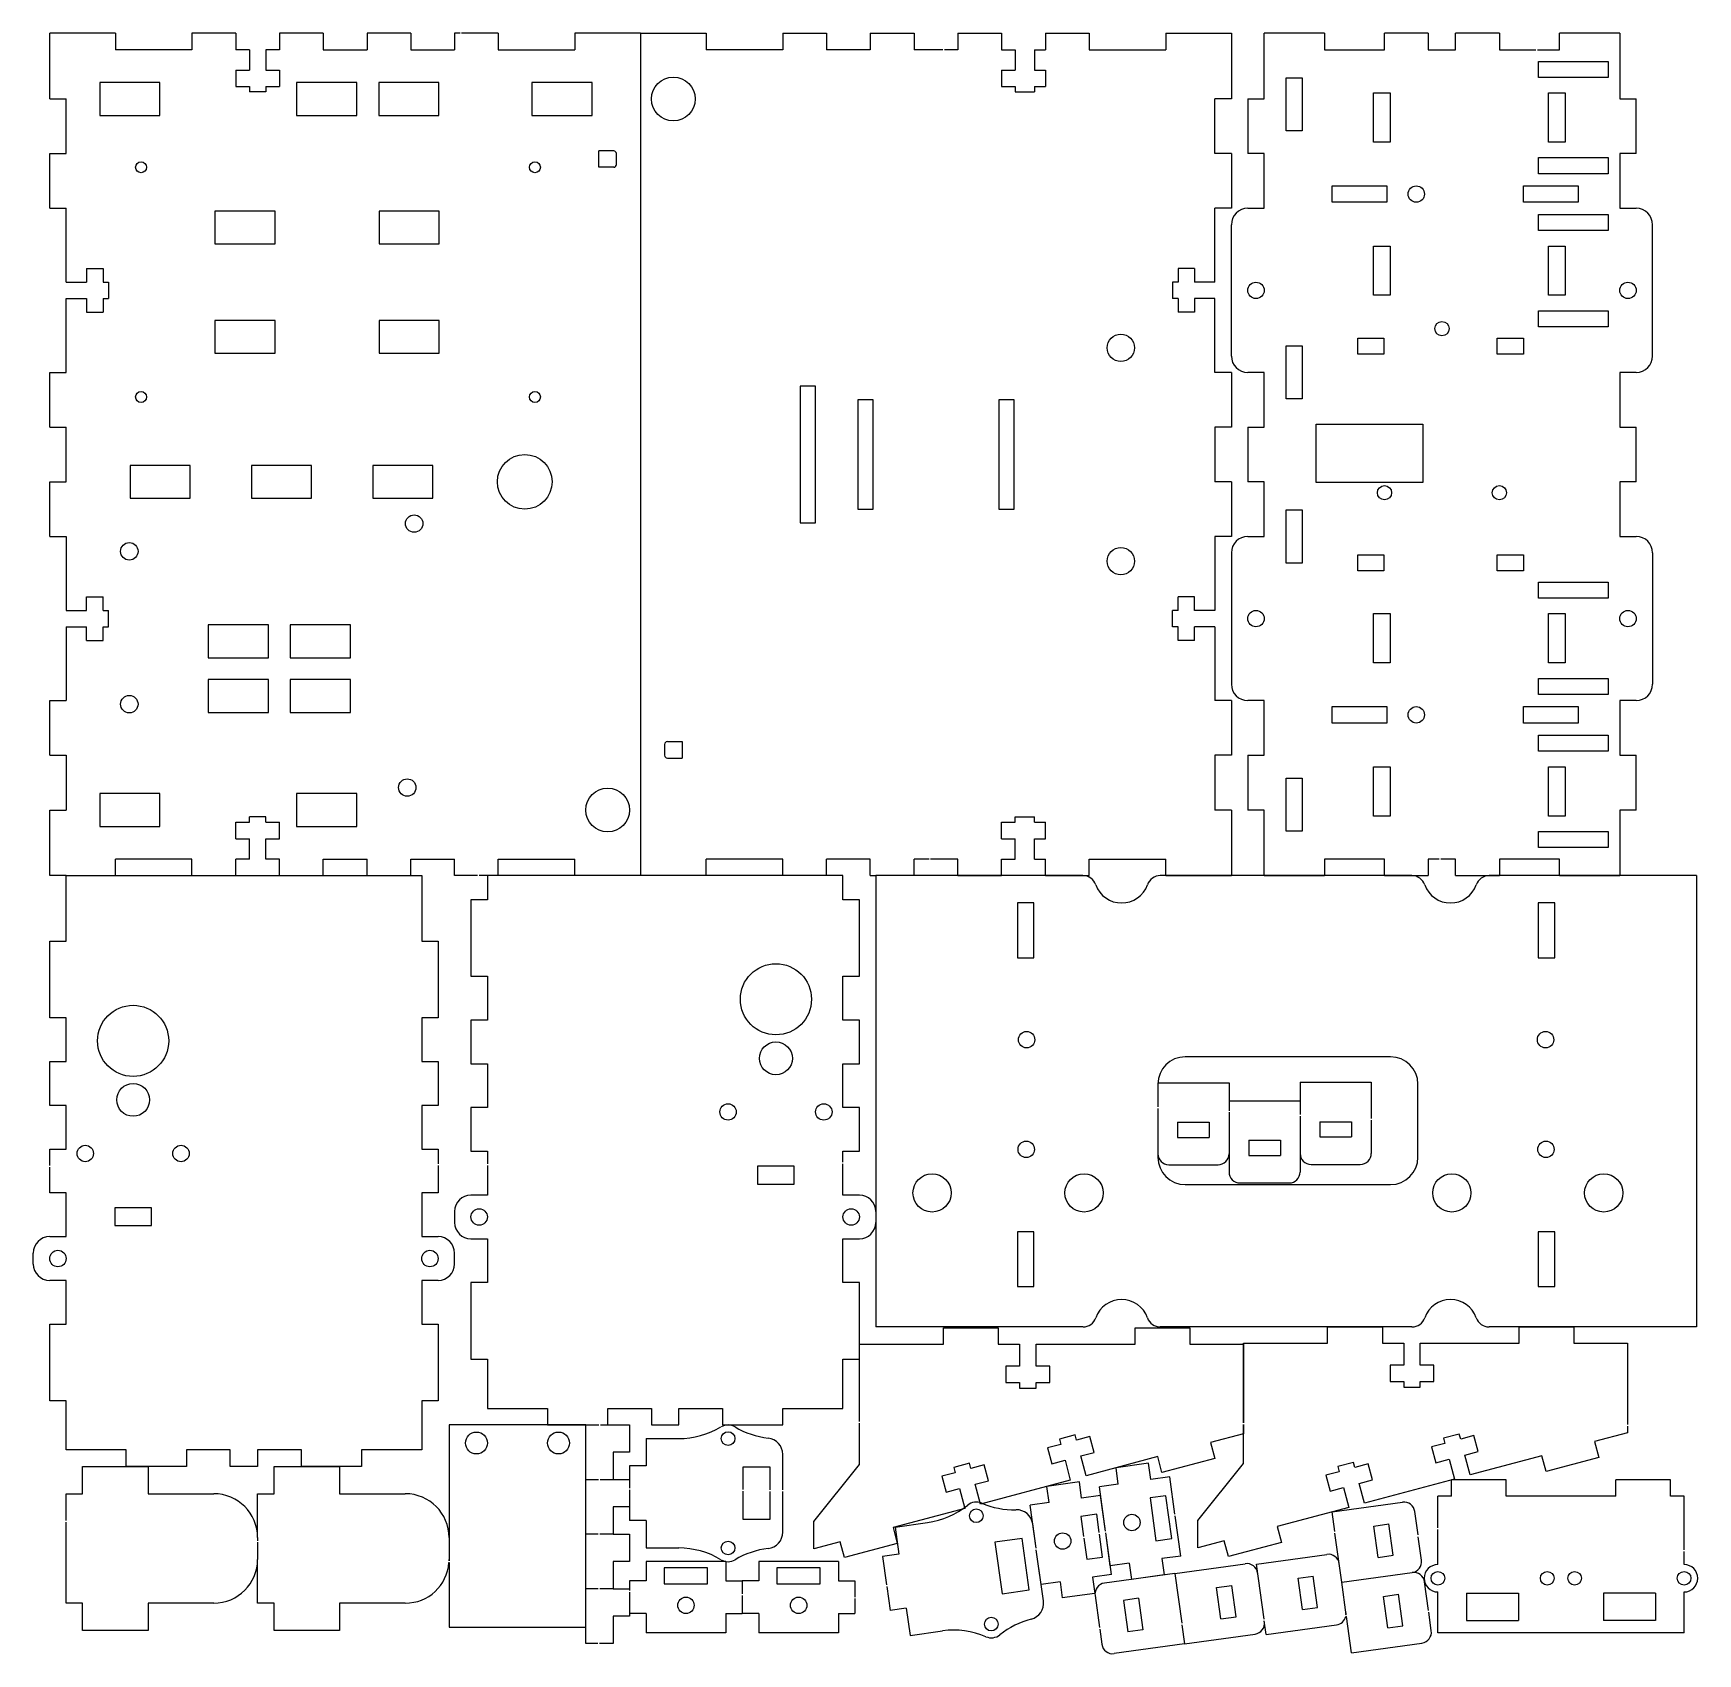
# Model space of a CAD drawing. Header units: millimetres. Extents: x 3.7 to 34.1, y 0.5 to 30.2.
import ezdxf

# ---------------------------------------------------------------- set-up
doc = ezdxf.new("R2010")
doc.units = ezdxf.units.MM
doc.linetypes.add('SLD-Continua', pattern=[0])

msp = doc.modelspace()

# ---------------------------------------------------------------- linework, layer by layer
at = {"color": 7, "linetype": 'SLD-Continua', "lineweight": 25}
for p, q in [((4.006, 28.963), (4.006, 30.163)), ((5.206, 30.163), (4.006, 30.163)), ((5.206, 30.163), (5.206, 29.863)), ((6.606, 30.163), (6.606, 29.863)), ((7.406, 30.163), (6.606, 30.163)), ((7.406, 30.163), (7.406, 29.863)), ((8.206, 30.163), (8.206, 29.863)), ((9.006, 30.163), (8.206, 30.163)), ((9.006, 30.163), (9.006, 29.863)), ((9.806, 30.163), (9.806, 29.863)), ((10.606, 30.163), (9.806, 30.163)), ((10.606, 30.163), (10.606, 29.863)), ((11.406, 30.163), (11.406, 29.863)), ((11.506, 30.163), (11.406, 30.163)), ((12.206, 30.163), (11.536, 30.163)), ((12.206, 30.163), (12.206, 29.863)), ((13.606, 30.163), (13.606, 29.863)), ((14.806, 30.163), (13.606, 30.163)), ((14.806, 30.163), (14.806, 14.763)), ((14.806, 30.163), (16.006, 30.163)), ((16.006, 30.163), (16.006, 29.863)), ((17.406, 30.163), (17.406, 29.863)), ((17.406, 30.163), (18.206, 30.163)), ((18.206, 30.163), (18.206, 29.863)), ((19.006, 30.163), (19.006, 29.863)), ((19.006, 30.163), (19.806, 30.163)), ((19.806, 30.163), (19.806, 29.863)), ((20.606, 30.163), (21.406, 30.163)), ((20.606, 30.163), (20.606, 29.863)), ((21.406, 30.163), (21.406, 29.863)), ((22.206, 30.163), (22.206, 29.863)), ((22.206, 30.163), (23.006, 30.163)), ((23.006, 30.163), (23.006, 29.863)), ((24.406, 30.163), (25.606, 30.163)), ((24.406, 30.163), (24.406, 29.863)), ((25.606, 30.163), (25.606, 28.963)), ((26.206, 28.963), (26.206, 30.163)), ((27.306, 30.163), (26.206, 30.163)), ((27.306, 30.163), (27.306, 29.863)), ((28.406, 29.863), (28.406, 30.163)), ((29.206, 30.163), (28.406, 30.163)), ((29.206, 30.163), (29.206, 29.863)), ((29.706, 29.863), (29.706, 30.163)), ((30.506, 30.163), (29.706, 30.163)), ((30.506, 30.163), (30.506, 29.863)), ((31.606, 29.863), (31.606, 30.163)), ((32.706, 30.163), (31.606, 30.163)), ((32.706, 30.163), (32.706, 28.963)), ((6.606, 29.863), (5.206, 29.863)), ((7.656, 29.863), (7.406, 29.863)), ((7.656, 29.863), (7.656, 29.488)), ((7.956, 29.863), (7.956, 29.488)), ((8.206, 29.863), (7.956, 29.863)), ((9.006, 29.863), (9.806, 29.863)), ((10.606, 29.863), (11.406, 29.863)), ((12.206, 29.863), (13.606, 29.863)), ((17.406, 29.863), (16.006, 29.863)), ((19.006, 29.863), (18.206, 29.863)), ((20.331, 29.863), (19.806, 29.863)), ((20.606, 29.863), (20.361, 29.863)), ((21.406, 29.863), (21.656, 29.863)), ((21.656, 29.863), (21.656, 29.488)), ((22.005, 29.863), (22.206, 29.863)), ((22.005, 29.863), (22.005, 29.488)), ((23.006, 29.863), (24.406, 29.863)), ((27.306, 29.863), (28.406, 29.863)), ((29.206, 29.863), (29.706, 29.863)), ((30.506, 29.863), (31.172, 29.863)), ((31.202, 29.863), (31.606, 29.863)), ((31.221, 29.65), (32.491, 29.65)), ((31.221, 29.356), (31.221, 29.65)), ((32.491, 29.65), (32.491, 29.356)), ((6.02, 29.263), (4.92, 29.263)), ((4.92, 29.263), (4.92, 28.663)), ((6.02, 28.663), (6.02, 29.263)), ((7.406, 29.488), (7.656, 29.488)), ((7.406, 29.488), (7.406, 29.188)), ((7.956, 29.488), (8.206, 29.488)), ((8.206, 29.488), (8.206, 29.188)), ((9.62, 29.263), (8.52, 29.263)), ((8.52, 29.263), (8.52, 28.663)), ((9.62, 28.663), (9.62, 29.263)), ((11.12, 29.263), (10.02, 29.263)), ((10.02, 29.263), (10.02, 28.663)), ((11.12, 28.663), (11.12, 29.263)), ((13.92, 29.263), (12.82, 29.263)), ((12.82, 29.263), (12.82, 28.663)), ((13.92, 28.663), (13.92, 29.263)), ((21.406, 29.488), (21.656, 29.488)), ((21.406, 29.488), (21.406, 29.188)), ((22.005, 29.488), (22.206, 29.488)), ((22.206, 29.488), (22.206, 29.188)), ((26.609, 29.348), (26.903, 29.348)), ((26.609, 28.378), (26.609, 29.348)), ((26.903, 29.348), (26.903, 28.378)), ((32.491, 29.356), (31.221, 29.356)), ((4.006, 28.963), (4.306, 28.963)), ((4.306, 27.963), (4.306, 28.963)), ((7.406, 29.188), (7.656, 29.188)), ((7.656, 29.188), (7.656, 29.09)), ((7.956, 29.09), (7.656, 29.09)), ((7.956, 29.188), (7.956, 29.09)), ((7.956, 29.188), (8.206, 29.188)), ((21.406, 29.188), (21.656, 29.188)), ((21.656, 29.188), (21.656, 29.09)), ((21.656, 29.09), (22.005, 29.09)), ((22.005, 29.188), (22.005, 29.09)), ((22.005, 29.188), (22.206, 29.188)), ((25.606, 28.963), (25.306, 28.963)), ((25.306, 27.963), (25.306, 28.963)), ((25.906, 28.963), (25.906, 27.963)), ((25.906, 28.963), (26.206, 28.963)), ((28.206, 29.073), (28.506, 29.073)), ((28.206, 28.173), (28.206, 29.073)), ((28.506, 29.073), (28.506, 28.173)), ((31.406, 29.073), (31.706, 29.073)), ((31.406, 28.173), (31.406, 29.073)), ((31.706, 29.073), (31.706, 28.173)), ((32.706, 28.963), (33.006, 28.963)), ((33.006, 27.963), (33.006, 28.963)), ((4.92, 28.663), (6.02, 28.663)), ((8.52, 28.663), (9.62, 28.663)), ((10.02, 28.663), (11.12, 28.663)), ((12.82, 28.663), (13.92, 28.663)), ((26.903, 28.378), (26.609, 28.378)), ((14.316, 28.013), (14.046, 28.013)), ((14.046, 27.713), (14.046, 28.013)), ((28.506, 28.173), (28.206, 28.173)), ((31.706, 28.173), (31.406, 28.173)), ((4.006, 26.963), (4.006, 27.963)), ((4.006, 27.963), (4.306, 27.963)), ((14.316, 27.713), (14.046, 27.713)), ((14.366, 27.763), (14.366, 27.963)), ((25.606, 27.963), (25.306, 27.963)), ((25.606, 27.963), (25.606, 26.963)), ((26.206, 27.963), (25.906, 27.963)), ((26.206, 26.963), (26.206, 27.963)), ((31.221, 27.89), (32.491, 27.89)), ((31.221, 27.596), (31.221, 27.89)), ((32.491, 27.89), (32.491, 27.596)), ((33.006, 27.963), (32.706, 27.963)), ((32.706, 27.963), (32.706, 26.963)), ((32.491, 27.596), (31.221, 27.596)), ((27.446, 27.373), (28.446, 27.373)), ((27.446, 27.073), (27.446, 27.373)), ((28.446, 27.373), (28.446, 27.073)), ((30.946, 27.373), (31.946, 27.373)), ((30.946, 27.073), (30.946, 27.373)), ((31.946, 27.373), (31.946, 27.073)), ((4.006, 26.963), (4.306, 26.963)), ((4.306, 25.613), (4.306, 26.963)), ((8.126, 26.914), (7.026, 26.914)), ((7.026, 26.914), (7.026, 26.314)), ((8.126, 26.314), (8.126, 26.914)), ((11.126, 26.914), (10.026, 26.914)), ((10.026, 26.914), (10.026, 26.314)), ((11.126, 26.314), (11.126, 26.914)), ((25.306, 25.613), (25.306, 26.963)), ((25.606, 26.963), (25.306, 26.963)), ((25.906, 26.963), (26.206, 26.963)), ((28.446, 27.073), (27.446, 27.073)), ((31.946, 27.073), (30.946, 27.073)), ((31.221, 26.85), (32.491, 26.85)), ((31.221, 26.556), (31.221, 26.85)), ((32.491, 26.85), (32.491, 26.556)), ((32.706, 26.963), (33.006, 26.963)), ((25.606, 24.263), (25.606, 26.663)), ((32.491, 26.556), (31.221, 26.556)), ((33.306, 24.263), (33.306, 26.663)), ((7.026, 26.314), (8.126, 26.314)), ((10.026, 26.314), (11.126, 26.314)), ((28.206, 25.373), (28.206, 26.273)), ((28.206, 26.273), (28.506, 26.273)), ((28.506, 26.273), (28.506, 25.373)), ((31.406, 26.273), (31.706, 26.273)), ((31.406, 25.373), (31.406, 26.273)), ((31.706, 26.273), (31.706, 25.373)), ((4.681, 25.863), (4.981, 25.863)), ((4.681, 25.863), (4.681, 25.613)), ((4.981, 25.863), (4.981, 25.613)), ((24.931, 25.863), (24.631, 25.863)), ((24.631, 25.863), (24.631, 25.613)), ((24.931, 25.863), (24.931, 25.613)), ((4.306, 25.613), (4.681, 25.613)), ((4.981, 25.613), (5.079, 25.613)), ((5.079, 25.613), (5.079, 25.313)), ((24.631, 25.613), (24.533, 25.613)), ((24.533, 25.613), (24.533, 25.313)), ((25.306, 25.613), (24.931, 25.613)), ((4.306, 25.313), (4.681, 25.313)), ((4.306, 23.963), (4.306, 25.313)), ((4.681, 25.313), (4.681, 25.063)), ((4.981, 25.313), (4.981, 25.063)), ((4.981, 25.313), (5.079, 25.313)), ((24.631, 25.313), (24.533, 25.313)), ((24.631, 25.313), (24.631, 25.063)), ((25.306, 25.313), (24.931, 25.313)), ((24.931, 25.313), (24.931, 25.063)), ((25.306, 23.963), (25.306, 25.313)), ((28.506, 25.373), (28.206, 25.373)), ((31.706, 25.373), (31.406, 25.373)), ((4.681, 25.063), (4.981, 25.063)), ((24.931, 25.063), (24.631, 25.063)), ((31.221, 25.09), (32.491, 25.09)), ((31.221, 24.796), (31.221, 25.09)), ((32.491, 25.09), (32.491, 24.796)), ((8.126, 24.914), (7.026, 24.914)), ((7.026, 24.914), (7.026, 24.314)), ((8.126, 24.314), (8.126, 24.914)), ((11.126, 24.914), (10.026, 24.914)), ((10.026, 24.914), (10.026, 24.314)), ((11.126, 24.314), (11.126, 24.914)), ((32.491, 24.796), (31.221, 24.796)), ((26.609, 24.448), (26.903, 24.448)), ((26.609, 23.478), (26.609, 24.448)), ((26.903, 24.448), (26.903, 23.478)), ((27.916, 24.59), (28.396, 24.59)), ((27.916, 24.296), (27.916, 24.59)), ((28.396, 24.59), (28.396, 24.296)), ((30.466, 24.59), (30.946, 24.59)), ((30.466, 24.296), (30.466, 24.59)), ((30.946, 24.59), (30.946, 24.296)), ((7.026, 24.314), (8.126, 24.314)), ((10.026, 24.314), (11.126, 24.314)), ((28.396, 24.296), (27.916, 24.296)), ((30.946, 24.296), (30.466, 24.296)), ((4.006, 22.963), (4.006, 23.963)), ((4.006, 23.963), (4.306, 23.963)), ((25.606, 23.963), (25.306, 23.963)), ((25.606, 23.963), (25.606, 22.963)), ((26.206, 23.963), (25.906, 23.963)), ((26.206, 22.963), (26.206, 23.963)), ((33.006, 23.963), (32.706, 23.963)), ((32.706, 23.963), (32.706, 22.963)), ((17.726, 23.713), (17.726, 21.213)), ((18.006, 23.713), (17.726, 23.713)), ((18.006, 21.213), (18.006, 23.713)), ((18.776, 23.463), (18.776, 21.463)), ((19.056, 23.463), (18.776, 23.463)), ((19.056, 21.463), (19.056, 23.463)), ((21.356, 23.463), (21.356, 21.463)), ((21.636, 23.463), (21.356, 23.463)), ((21.636, 21.463), (21.636, 23.463)), ((26.903, 23.478), (26.609, 23.478)), ((4.006, 22.963), (4.306, 22.963)), ((4.306, 21.963), (4.306, 22.963)), ((25.606, 22.963), (25.306, 22.963)), ((25.306, 22.963), (25.306, 21.963)), ((25.906, 22.963), (25.906, 21.963)), ((25.906, 22.963), (26.206, 22.963)), ((27.157, 23.016), (29.109, 23.016)), ((27.157, 21.953), (27.157, 23.016)), ((29.109, 23.016), (29.109, 21.953)), ((32.706, 22.963), (33.006, 22.963)), ((33.006, 21.963), (33.006, 22.963)), ((6.575, 22.263), (5.475, 22.263)), ((5.475, 22.263), (5.475, 21.663)), ((6.575, 21.663), (6.575, 22.263)), ((8.793, 22.263), (7.693, 22.263)), ((7.693, 22.263), (7.693, 21.663)), ((8.793, 21.663), (8.793, 22.263)), ((11.011, 22.263), (9.911, 22.263)), ((9.911, 22.263), (9.911, 21.663)), ((11.011, 21.663), (11.011, 22.263)), ((4.006, 20.963), (4.006, 21.963)), ((4.006, 21.963), (4.306, 21.963)), ((25.606, 21.963), (25.306, 21.963)), ((25.606, 21.963), (25.606, 20.963)), ((26.206, 21.963), (25.906, 21.963)), ((26.206, 20.963), (26.206, 21.963)), ((29.109, 21.953), (27.157, 21.953)), ((33.006, 21.963), (32.706, 21.963)), ((32.706, 21.963), (32.706, 20.963)), ((5.475, 21.663), (6.575, 21.663)), ((7.693, 21.663), (8.793, 21.663)), ((9.911, 21.663), (11.011, 21.663)), ((18.776, 21.463), (19.056, 21.463)), ((21.356, 21.463), (21.636, 21.463)), ((26.609, 21.448), (26.903, 21.448)), ((26.609, 20.478), (26.609, 21.448)), ((26.903, 21.448), (26.903, 20.478)), ((17.726, 21.213), (18.006, 21.213)), ((4.006, 20.963), (4.306, 20.963)), ((4.306, 20.963), (4.306, 19.613)), ((25.606, 20.963), (25.306, 20.963)), ((25.306, 20.963), (25.306, 19.613)), ((25.906, 20.963), (26.206, 20.963)), ((32.706, 20.963), (33.006, 20.963)), ((25.606, 20.663), (25.606, 18.263)), ((26.903, 20.478), (26.609, 20.478)), ((27.916, 20.63), (28.396, 20.63)), ((27.916, 20.336), (27.916, 20.63)), ((28.396, 20.63), (28.396, 20.336)), ((30.466, 20.63), (30.946, 20.63)), ((30.466, 20.336), (30.466, 20.63)), ((30.946, 20.63), (30.946, 20.336)), ((33.306, 20.663), (33.306, 18.263)), ((28.396, 20.336), (27.916, 20.336)), ((30.946, 20.336), (30.466, 20.336)), ((31.221, 20.13), (32.491, 20.13)), ((31.221, 19.836), (31.221, 20.13)), ((32.491, 20.13), (32.491, 19.836)), ((4.681, 19.863), (4.981, 19.863)), ((4.681, 19.613), (4.681, 19.863)), ((4.981, 19.613), (4.981, 19.863)), ((24.931, 19.863), (24.631, 19.863)), ((24.631, 19.613), (24.631, 19.863)), ((24.931, 19.613), (24.931, 19.863)), ((32.491, 19.836), (31.221, 19.836)), ((4.306, 19.613), (4.681, 19.613)), ((4.981, 19.613), (5.079, 19.613)), ((5.079, 19.313), (5.079, 19.613)), ((24.631, 19.613), (24.533, 19.613)), ((24.533, 19.313), (24.533, 19.613)), ((25.306, 19.613), (24.931, 19.613)), ((28.206, 19.553), (28.506, 19.553)), ((28.206, 18.653), (28.206, 19.553)), ((28.506, 19.553), (28.506, 18.653)), ((31.406, 19.553), (31.706, 19.553)), ((31.406, 18.653), (31.406, 19.553)), ((31.706, 19.553), (31.706, 18.653)), ((4.306, 19.313), (4.681, 19.313)), ((4.306, 19.313), (4.306, 17.963)), ((4.681, 19.063), (4.681, 19.313)), ((4.981, 19.063), (4.981, 19.313)), ((4.981, 19.313), (5.079, 19.313)), ((8.004, 19.347), (6.904, 19.347)), ((6.904, 19.347), (6.904, 18.747)), ((8.004, 18.747), (8.004, 19.347)), ((9.504, 19.347), (8.404, 19.347)), ((8.404, 19.347), (8.404, 18.747)), ((9.504, 18.747), (9.504, 19.347)), ((24.631, 19.313), (24.533, 19.313)), ((24.631, 19.063), (24.631, 19.313)), ((24.931, 19.063), (24.931, 19.313)), ((25.306, 19.313), (24.931, 19.313)), ((25.306, 19.313), (25.306, 17.963)), ((4.681, 19.063), (4.981, 19.063)), ((24.931, 19.063), (24.631, 19.063)), ((6.904, 18.747), (8.004, 18.747)), ((8.404, 18.747), (9.504, 18.747)), ((28.506, 18.653), (28.206, 18.653)), ((31.706, 18.653), (31.406, 18.653)), ((8.004, 18.347), (6.904, 18.347)), ((6.904, 18.347), (6.904, 17.747)), ((8.004, 17.747), (8.004, 18.347)), ((9.504, 18.347), (8.404, 18.347)), ((8.404, 18.347), (8.404, 17.747)), ((9.504, 17.747), (9.504, 18.347)), ((31.221, 18.37), (32.491, 18.37)), ((31.221, 18.076), (31.221, 18.37)), ((32.491, 18.37), (32.491, 18.076)), ((4.006, 16.963), (4.006, 17.963)), ((4.006, 17.963), (4.306, 17.963)), ((25.606, 17.963), (25.306, 17.963)), ((25.606, 17.963), (25.606, 16.963)), ((26.206, 17.963), (25.906, 17.963)), ((26.206, 16.963), (26.206, 17.963)), ((32.491, 18.076), (31.221, 18.076)), ((33.006, 17.963), (32.706, 17.963)), ((32.706, 17.963), (32.706, 16.963)), ((6.904, 17.747), (8.004, 17.747)), ((8.404, 17.747), (9.504, 17.747)), ((27.446, 17.853), (28.446, 17.853)), ((27.446, 17.553), (27.446, 17.853)), ((28.446, 17.853), (28.446, 17.553)), ((30.946, 17.853), (31.946, 17.853)), ((30.946, 17.553), (30.946, 17.853)), ((31.946, 17.853), (31.946, 17.553)), ((28.446, 17.553), (27.446, 17.553)), ((31.946, 17.553), (30.946, 17.553)), ((15.246, 17.163), (15.246, 16.963)), ((15.296, 17.213), (15.566, 17.213)), ((15.566, 17.213), (15.566, 16.913)), ((31.221, 17.33), (32.491, 17.33)), ((31.221, 17.036), (31.221, 17.33)), ((32.491, 17.33), (32.491, 17.036)), ((4.006, 16.963), (4.306, 16.963)), ((4.306, 16.963), (4.306, 15.963)), ((15.296, 16.913), (15.566, 16.913)), ((25.606, 16.963), (25.306, 16.963)), ((25.306, 16.963), (25.306, 15.963)), ((25.906, 16.963), (25.906, 15.963)), ((25.906, 16.963), (26.206, 16.963)), ((28.206, 15.853), (28.206, 16.753)), ((28.206, 16.753), (28.506, 16.753)), ((28.506, 16.753), (28.506, 15.853)), ((32.491, 17.036), (31.221, 17.036)), ((31.406, 16.753), (31.706, 16.753)), ((31.406, 15.853), (31.406, 16.753)), ((31.706, 16.753), (31.706, 15.853)), ((32.706, 16.963), (33.006, 16.963)), ((33.006, 15.963), (33.006, 16.963)), ((26.609, 16.548), (26.903, 16.548)), ((26.609, 15.578), (26.609, 16.548)), ((26.903, 16.548), (26.903, 15.578)), ((4.92, 16.263), (4.92, 15.663)), ((6.02, 16.263), (4.92, 16.263)), ((6.02, 15.663), (6.02, 16.263)), ((8.52, 16.263), (8.52, 15.663)), ((9.62, 16.263), (8.52, 16.263)), ((9.62, 15.663), (9.62, 16.263)), ((4.006, 15.963), (4.306, 15.963)), ((4.006, 14.763), (4.006, 15.963)), ((7.956, 15.836), (7.656, 15.836)), ((7.656, 15.738), (7.656, 15.836)), ((7.956, 15.738), (7.956, 15.836)), ((21.656, 15.836), (22.005, 15.836)), ((21.656, 15.738), (21.656, 15.836)), ((22.005, 15.738), (22.005, 15.836)), ((25.606, 15.963), (25.306, 15.963)), ((25.606, 15.963), (25.606, 14.763)), ((26.206, 15.963), (25.906, 15.963)), ((26.206, 14.763), (26.206, 15.963)), ((28.506, 15.853), (28.206, 15.853)), ((31.706, 15.853), (31.406, 15.853)), ((33.006, 15.963), (32.706, 15.963)), ((32.706, 15.963), (32.706, 14.763)), ((4.92, 15.663), (6.02, 15.663)), ((7.406, 15.738), (7.656, 15.738)), ((7.406, 15.438), (7.406, 15.738)), ((7.956, 15.738), (8.206, 15.738)), ((8.206, 15.438), (8.206, 15.738)), ((8.52, 15.663), (9.62, 15.663)), ((21.406, 15.738), (21.656, 15.738)), ((21.406, 15.438), (21.406, 15.738)), ((22.005, 15.738), (22.206, 15.738)), ((22.206, 15.438), (22.206, 15.738)), ((26.903, 15.578), (26.609, 15.578)), ((31.221, 15.57), (32.491, 15.57)), ((31.221, 15.276), (31.221, 15.57)), ((32.491, 15.57), (32.491, 15.276)), ((7.406, 15.438), (7.656, 15.438)), ((7.656, 15.063), (7.656, 15.438)), ((7.956, 15.063), (7.956, 15.438)), ((7.956, 15.438), (8.206, 15.438)), ((21.406, 15.438), (21.656, 15.438)), ((21.656, 15.063), (21.656, 15.438)), ((22.005, 15.063), (22.005, 15.438)), ((22.005, 15.438), (22.206, 15.438)), ((32.491, 15.276), (31.221, 15.276)), ((6.606, 15.063), (5.206, 15.063)), ((5.206, 14.763), (5.206, 15.063)), ((6.606, 14.763), (6.606, 15.063)), ((7.656, 15.063), (7.406, 15.063)), ((7.406, 14.763), (7.406, 15.063)), ((8.206, 15.063), (7.956, 15.063)), ((8.206, 14.763), (8.206, 15.063)), ((9.006, 15.063), (9.806, 15.063)), ((9.006, 14.763), (9.006, 15.063)), ((9.806, 14.763), (9.806, 15.063)), ((10.606, 15.063), (11.406, 15.063)), ((10.606, 14.763), (10.606, 15.063)), ((11.406, 14.763), (11.406, 15.063)), ((12.206, 15.063), (13.606, 15.063)), ((12.206, 14.763), (12.206, 15.063)), ((13.606, 14.763), (13.606, 15.063)), ((17.406, 15.063), (16.006, 15.063)), ((16.006, 14.763), (16.006, 15.063)), ((17.406, 14.763), (17.406, 15.063)), ((18.206, 14.763), (18.206, 15.063)), ((19.006, 15.063), (18.206, 15.063)), ((19.006, 14.763), (19.006, 15.063)), ((19.806, 14.763), (19.806, 15.063)), ((20.079, 15.063), (19.806, 15.063)), ((20.606, 15.063), (20.109, 15.063)), ((20.606, 14.763), (20.606, 15.063)), ((21.406, 15.063), (21.656, 15.063)), ((21.406, 14.763), (21.406, 15.063)), ((22.005, 15.063), (22.206, 15.063)), ((22.206, 14.763), (22.206, 15.063)), ((23.006, 15.063), (24.406, 15.063)), ((23.006, 14.763), (23.006, 15.063)), ((24.406, 14.763), (24.406, 15.063)), ((28.406, 15.063), (27.306, 15.063)), ((27.306, 15.063), (27.306, 14.763)), ((28.406, 14.763), (28.406, 15.063)), ((29.206, 15.063), (29.206, 14.763)), ((29.405, 15.063), (29.206, 15.063)), ((29.706, 15.063), (29.435, 15.063)), ((29.706, 14.763), (29.706, 15.063)), ((31.606, 15.063), (30.506, 15.063)), ((30.506, 15.063), (30.506, 14.763)), ((31.606, 14.763), (31.606, 15.063)), ((4.306, 14.763), (4.006, 14.763)), ((4.306, 13.563), (4.306, 14.763)), ((4.306, 14.763), (10.806, 14.763)), ((10.806, 14.763), (10.806, 13.563)), ((11.826, 14.763), (11.406, 14.763)), ((12.206, 14.763), (11.856, 14.763)), ((12.006, 14.763), (12.006, 14.323)), ((18.506, 14.763), (12.006, 14.763)), ((18.506, 14.323), (18.506, 14.763)), ((19.006, 14.763), (19.106, 14.763)), ((19.106, 14.763), (19.106, 6.513)), ((22.893, 14.763), (19.106, 14.763)), ((20.606, 14.763), (21.406, 14.763)), ((22.206, 14.763), (23.006, 14.763)), ((28.905, 14.763), (24.307, 14.763)), ((24.406, 14.763), (25.606, 14.763)), ((26.206, 14.763), (27.306, 14.763)), ((28.406, 14.763), (29.206, 14.763)), ((29.706, 14.763), (30.506, 14.763)), ((34.106, 14.763), (30.319, 14.763)), ((31.606, 14.763), (32.706, 14.763)), ((34.106, 14.763), (34.106, 6.513)), ((12.006, 14.323), (11.706, 14.323)), ((11.706, 14.323), (11.706, 12.923)), ((18.806, 14.323), (18.506, 14.323)), ((18.806, 12.923), (18.806, 14.323)), ((21.696, 14.263), (21.696, 13.263)), ((21.996, 14.263), (21.696, 14.263)), ((21.996, 13.263), (21.996, 14.263)), ((31.216, 14.263), (31.216, 13.263)), ((31.516, 14.263), (31.216, 14.263)), ((31.516, 13.263), (31.516, 14.263)), ((4.006, 12.163), (4.006, 13.563)), ((4.006, 13.563), (4.306, 13.563)), ((10.806, 13.563), (11.106, 13.563)), ((11.106, 13.563), (11.106, 12.163)), ((21.696, 13.263), (21.996, 13.263)), ((31.216, 13.263), (31.516, 13.263)), ((11.706, 12.923), (12.006, 12.923)), ((12.006, 12.923), (12.006, 12.123)), ((18.506, 12.923), (18.806, 12.923)), ((18.506, 12.123), (18.506, 12.923)), ((4.306, 12.163), (4.006, 12.163)), ((4.306, 11.363), (4.306, 12.163)), ((11.106, 12.163), (10.806, 12.163)), ((10.806, 12.163), (10.806, 11.363)), ((12.006, 12.123), (11.706, 12.123)), ((11.706, 12.123), (11.706, 11.323)), ((18.806, 12.123), (18.506, 12.123)), ((18.806, 11.323), (18.806, 12.123)), ((4.006, 10.563), (4.006, 11.363)), ((4.006, 11.363), (4.306, 11.363)), ((10.806, 11.363), (11.106, 11.363)), ((11.106, 11.363), (11.106, 10.563)), ((11.706, 11.323), (12.006, 11.323)), ((12.006, 11.323), (12.006, 10.523)), ((18.506, 10.523), (18.506, 11.323)), ((18.506, 11.323), (18.806, 11.323)), ((28.516, 11.451), (24.763, 11.451)), ((24.263, 10.977), (25.563, 10.977)), ((24.263, 10.977), (24.263, 10.536)), ((25.563, 10.977), (25.563, 10.465)), ((26.863, 10.985), (26.863, 10.395)), ((26.863, 10.985), (28.163, 10.985)), ((28.163, 10.985), (28.163, 10.324)), ((24.263, 10.951), (24.263, 10.536)), ((29.016, 9.614), (29.016, 10.951)), ((4.306, 10.563), (4.006, 10.563)), ((4.306, 9.763), (4.306, 10.563)), ((11.106, 10.563), (10.806, 10.563)), ((10.806, 10.563), (10.806, 9.763)), ((12.006, 10.523), (11.706, 10.523)), ((11.706, 10.523), (11.706, 9.723)), ((18.806, 10.523), (18.506, 10.523)), ((18.806, 9.723), (18.806, 10.523)), ((24.263, 10.506), (24.263, 9.614)), ((24.263, 10.506), (24.263, 9.677)), ((25.563, 10.645), (25.563, 10.465)), ((25.563, 10.645), (26.863, 10.645)), ((25.563, 10.436), (25.563, 9.345)), ((25.563, 10.436), (25.563, 9.677)), ((26.863, 10.645), (26.863, 10.395)), ((26.863, 10.365), (26.863, 9.685)), ((26.863, 10.365), (26.863, 9.345)), ((24.623, 10.257), (25.203, 10.257)), ((24.623, 10.257), (24.623, 9.977)), ((25.203, 10.257), (25.203, 9.977)), ((27.223, 10.265), (27.803, 10.265)), ((27.223, 10.265), (27.223, 9.985)), ((27.803, 10.265), (27.803, 9.985)), ((28.163, 10.294), (28.163, 9.685)), ((4.006, 9.763), (4.306, 9.763)), ((4.006, 9.465), (4.006, 9.763)), ((10.806, 9.763), (11.106, 9.763)), ((11.106, 9.763), (11.106, 9.493)), ((24.623, 9.977), (25.203, 9.977)), ((25.923, 9.925), (26.503, 9.925)), ((25.923, 9.925), (25.923, 9.645)), ((26.503, 9.925), (26.503, 9.645)), ((27.223, 9.985), (27.803, 9.985)), ((4.006, 8.963), (4.006, 9.435)), ((11.106, 9.463), (11.106, 8.963)), ((11.706, 9.723), (12.006, 9.723)), ((12.006, 9.723), (12.006, 9.496)), ((12.006, 9.466), (12.006, 8.923)), ((17.615, 9.45), (16.943, 9.45)), ((16.943, 9.45), (16.943, 9.124)), ((17.615, 9.124), (17.615, 9.45)), ((18.506, 9.723), (18.806, 9.723)), ((18.506, 9.522), (18.506, 9.723)), ((18.506, 8.923), (18.506, 9.492)), ((24.463, 9.477), (25.363, 9.477)), ((25.923, 9.645), (26.503, 9.645)), ((27.063, 9.485), (27.963, 9.485)), ((25.763, 9.145), (26.663, 9.145)), ((4.306, 8.963), (4.006, 8.963)), ((4.306, 8.163), (4.306, 8.963)), ((11.106, 8.963), (10.806, 8.963)), ((10.806, 8.963), (10.806, 8.163)), ((12.006, 8.923), (11.706, 8.923)), ((16.943, 9.124), (17.615, 9.124)), ((18.806, 8.923), (18.506, 8.923)), ((24.763, 9.114), (28.516, 9.114)), ((5.197, 8.69), (5.197, 8.364)), ((5.869, 8.69), (5.197, 8.69)), ((5.869, 8.364), (5.869, 8.69)), ((11.406, 8.623), (11.406, 8.423)), ((19.106, 8.623), (19.106, 8.423)), ((5.197, 8.364), (5.869, 8.364)), ((21.696, 8.254), (21.696, 7.254)), ((21.996, 8.254), (21.696, 8.254)), ((21.996, 7.254), (21.996, 8.254)), ((31.216, 8.254), (31.216, 7.254)), ((31.516, 8.254), (31.216, 8.254)), ((31.516, 7.254), (31.516, 8.254)), ((4.006, 8.163), (4.306, 8.163)), ((10.806, 8.163), (11.106, 8.163)), ((11.706, 8.123), (12.006, 8.123)), ((12.006, 8.123), (12.006, 7.323)), ((18.506, 8.123), (18.806, 8.123)), ((18.506, 7.323), (18.506, 8.123)), ((3.706, 7.663), (3.706, 7.863)), ((11.406, 7.663), (11.406, 7.863)), ((4.306, 7.363), (4.006, 7.363)), ((4.306, 6.563), (4.306, 7.363)), ((11.106, 7.363), (10.806, 7.363)), ((10.806, 7.363), (10.806, 6.563)), ((11.706, 7.323), (11.706, 5.923)), ((12.006, 7.323), (11.706, 7.323)), ((18.806, 7.323), (18.506, 7.323)), ((18.806, 5.923), (18.806, 7.323)), ((21.696, 7.254), (21.996, 7.254)), ((31.216, 7.254), (31.516, 7.254)), ((4.006, 5.163), (4.006, 6.563)), ((4.006, 6.563), (4.306, 6.563)), ((10.806, 6.563), (11.106, 6.563)), ((11.106, 6.563), (11.106, 5.163)), ((22.894, 6.513), (19.106, 6.513)), ((20.346, 6.196), (20.346, 6.496)), ((20.346, 6.496), (21.346, 6.496)), ((21.346, 6.496), (21.346, 6.196)), ((23.846, 6.196), (23.846, 6.496)), ((23.846, 6.496), (24.846, 6.496)), ((28.907, 6.513), (24.305, 6.513)), ((24.846, 6.496), (24.846, 6.196)), ((27.366, 6.513), (28.366, 6.513)), ((27.366, 6.213), (27.366, 6.513)), ((28.366, 6.513), (28.366, 6.213)), ((34.106, 6.513), (30.317, 6.513)), ((30.866, 6.213), (30.866, 6.513)), ((30.866, 6.513), (31.866, 6.513)), ((31.866, 6.513), (31.866, 6.213)), ((18.806, 6.196), (20.346, 6.196)), ((18.806, 4.784), (18.806, 6.196)), ((21.346, 6.196), (21.736, 6.196)), ((21.736, 6.196), (21.736, 5.796)), ((22.036, 5.796), (22.036, 6.196)), ((22.036, 6.196), (23.846, 6.196)), ((24.846, 6.196), (25.826, 6.196)), ((25.826, 6.213), (27.366, 6.213)), ((25.826, 4.757), (25.826, 6.213)), ((25.826, 6.196), (25.826, 4.757)), ((28.366, 6.213), (28.756, 6.213)), ((28.756, 6.213), (28.756, 5.813)), ((29.056, 5.813), (29.056, 6.213)), ((29.056, 6.213), (30.866, 6.213)), ((31.866, 6.213), (32.846, 6.213)), ((32.846, 6.213), (32.846, 4.73)), ((11.706, 5.923), (12.006, 5.923)), ((12.006, 5.923), (12.006, 5.023)), ((18.506, 5.923), (18.806, 5.923)), ((18.506, 5.023), (18.506, 5.923)), ((21.736, 5.796), (21.486, 5.796)), ((21.486, 5.796), (21.486, 5.496)), ((22.286, 5.796), (22.036, 5.796)), ((22.286, 5.496), (22.286, 5.796)), ((28.756, 5.813), (28.506, 5.813)), ((28.506, 5.813), (28.506, 5.513)), ((29.306, 5.813), (29.056, 5.813)), ((29.306, 5.513), (29.306, 5.813)), ((21.486, 5.496), (21.736, 5.496)), ((21.736, 5.496), (21.736, 5.396)), ((22.036, 5.396), (22.036, 5.496)), ((22.036, 5.496), (22.286, 5.496)), ((28.506, 5.513), (28.756, 5.513)), ((28.756, 5.513), (28.756, 5.413)), ((29.056, 5.413), (29.056, 5.513)), ((29.056, 5.513), (29.306, 5.513)), ((21.736, 5.396), (22.036, 5.396)), ((28.756, 5.413), (29.056, 5.413)), ((4.306, 5.163), (4.006, 5.163)), ((4.306, 4.263), (4.306, 5.163)), ((11.106, 5.163), (10.806, 5.163)), ((10.806, 5.163), (10.806, 4.263)), ((12.006, 5.023), (13.106, 5.023)), ((13.106, 5.023), (13.106, 4.723)), ((14.206, 5.023), (15.006, 5.023)), ((14.206, 4.723), (14.206, 5.023)), ((15.006, 5.023), (15.006, 4.723)), ((15.506, 5.023), (16.306, 5.023)), ((15.506, 4.723), (15.506, 5.023)), ((16.306, 5.023), (16.306, 4.723)), ((17.406, 5.023), (18.506, 5.023)), ((17.406, 4.723), (17.406, 5.023)), ((11.306, 4.723), (11.306, 2.234)), ((13.806, 4.723), (11.306, 4.723)), ((13.106, 4.723), (13.806, 4.723)), ((13.806, 4.723), (14.042, 4.723)), ((13.806, 3.723), (13.806, 4.723)), ((14.072, 4.723), (14.606, 4.723)), ((14.606, 4.723), (14.606, 4.223)), ((15.006, 4.723), (15.506, 4.723)), ((16.306, 4.723), (17.406, 4.723)), ((18.806, 3.996), (18.806, 4.754)), ((25.826, 4.013), (25.826, 4.727)), ((25.826, 4.727), (25.826, 4.561)), ((32.846, 4.578), (32.247, 4.418)), ((32.846, 4.7), (32.846, 4.578)), ((5.406, 4.263), (4.306, 4.263)), ((5.406, 3.963), (5.406, 4.263)), ((7.306, 4.263), (6.506, 4.263)), ((6.506, 4.263), (6.506, 3.963)), ((7.306, 3.963), (7.306, 4.263)), ((8.606, 4.263), (7.806, 4.263)), ((7.806, 4.263), (7.806, 3.963)), ((8.606, 3.963), (8.606, 4.263)), ((10.806, 4.263), (9.706, 4.263)), ((9.706, 4.263), (9.706, 3.963)), ((14.906, 4.471), (14.906, 3.971)), ((14.906, 4.471), (15.504, 4.471)), ((22.488, 4.365), (22.246, 4.3)), ((22.246, 4.3), (22.324, 4.011)), ((22.752, 4.537), (22.463, 4.459)), ((22.463, 4.459), (22.488, 4.365)), ((22.778, 4.443), (22.752, 4.537)), ((23.019, 4.507), (22.778, 4.443)), ((23.097, 4.218), (23.019, 4.507)), ((25.826, 4.561), (25.227, 4.4)), ((25.227, 4.4), (25.304, 4.11)), ((29.508, 4.383), (29.266, 4.318)), ((29.266, 4.318), (29.344, 4.028)), ((29.772, 4.554), (29.483, 4.477)), ((29.483, 4.477), (29.508, 4.383)), ((29.798, 4.46), (29.772, 4.554)), ((30.039, 4.525), (29.798, 4.46)), ((30.117, 4.235), (30.039, 4.525)), ((32.247, 4.418), (32.324, 4.128)), ((4.606, 3.463), (4.606, 3.963)), ((4.606, 3.963), (5.806, 3.963)), ((6.506, 3.963), (5.406, 3.963)), ((5.806, 3.963), (5.806, 3.463)), ((7.806, 3.963), (7.306, 3.963)), ((8.106, 3.463), (8.106, 3.963)), ((8.106, 3.963), (9.306, 3.963)), ((9.706, 3.963), (8.606, 3.963)), ((9.306, 3.963), (9.306, 3.463)), ((14.606, 4.223), (14.306, 4.223)), ((14.306, 4.223), (14.306, 3.723)), ((14.606, 3.971), (14.606, 3.563)), ((14.906, 3.971), (14.606, 3.971)), ((17.406, 3.533), (17.406, 4.183)), ((17.973, 2.957), (18.806, 3.996)), ((20.82, 4.019), (20.531, 3.942)), ((20.846, 3.925), (20.82, 4.019)), ((21.087, 3.99), (20.846, 3.925)), ((21.165, 3.7), (21.087, 3.99)), ((22.324, 4.011), (22.565, 4.075)), ((22.565, 4.075), (22.662, 3.713)), ((22.855, 4.153), (23.097, 4.218)), ((22.952, 3.791), (22.855, 4.153)), ((24.261, 4.141), (22.952, 3.791)), ((24.092, 4.019), (23.498, 3.937)), ((24.134, 3.722), (24.092, 4.019)), ((24.338, 3.851), (24.261, 4.141)), ((25.304, 4.11), (24.338, 3.851)), ((24.993, 2.974), (25.826, 4.013)), ((27.84, 4.037), (27.551, 3.959)), ((27.551, 3.959), (27.576, 3.865)), ((27.866, 3.943), (27.84, 4.037)), ((28.107, 4.007), (27.866, 3.943)), ((28.185, 3.717), (28.107, 4.007)), ((29.344, 4.028), (29.585, 4.093)), ((29.585, 4.093), (29.682, 3.731)), ((29.875, 4.17), (30.117, 4.235)), ((29.972, 3.808), (29.875, 4.17)), ((31.281, 4.159), (29.972, 3.808)), ((31.358, 3.869), (31.281, 4.159)), ((32.324, 4.128), (31.358, 3.869)), ((13.806, 3.723), (14.038, 3.723)), ((13.806, 2.723), (13.806, 3.723)), ((14.068, 3.723), (14.606, 3.723)), ((14.606, 3.723), (14.606, 3.563)), ((17.176, 3.946), (16.676, 3.946)), ((16.676, 3.946), (16.676, 3.541)), ((17.176, 3.536), (17.176, 3.946)), ((20.556, 3.847), (20.314, 3.783)), ((20.314, 3.783), (20.392, 3.493)), ((20.531, 3.942), (20.556, 3.847)), ((20.923, 3.635), (21.165, 3.7)), ((22.662, 3.713), (21.02, 3.273)), ((22.827, 3.68), (22.233, 3.598)), ((22.868, 3.383), (22.827, 3.68)), ((23.539, 3.64), (23.498, 3.937)), ((24.48, 3.77), (24.134, 3.722)), ((24.574, 3.09), (24.48, 3.77)), ((27.576, 3.865), (27.334, 3.8)), ((27.334, 3.8), (27.412, 3.51)), ((27.943, 3.653), (28.185, 3.717)), ((28.04, 3.291), (27.943, 3.653)), ((29.682, 3.731), (28.04, 3.291)), ((29.631, 3.417), (29.631, 3.717)), ((30.631, 3.717), (29.631, 3.717)), ((30.631, 3.417), (30.631, 3.717)), ((32.631, 3.417), (32.631, 3.717)), ((33.631, 3.717), (32.631, 3.717)), ((33.631, 3.417), (33.631, 3.717)), ((4.306, 3.463), (4.606, 3.463)), ((4.306, 2.976), (4.306, 3.463)), ((5.806, 3.463), (7.006, 3.463)), ((7.806, 3.463), (8.106, 3.463)), ((7.806, 2.663), (7.806, 3.463)), ((9.306, 3.463), (10.506, 3.463)), ((14.606, 3.533), (14.606, 3.223)), ((14.606, 3.533), (14.606, 2.971)), ((16.676, 3.511), (16.676, 2.996)), ((17.176, 2.996), (17.176, 3.506)), ((17.406, 2.76), (17.406, 3.503)), ((20.392, 3.493), (20.634, 3.558)), ((20.634, 3.558), (20.731, 3.195)), ((21.02, 3.273), (20.923, 3.635)), ((22.274, 3.301), (22.233, 3.598)), ((23.215, 3.431), (22.868, 3.383)), ((23.539, 3.64), (23.193, 3.592)), ((23.305, 2.779), (23.193, 3.592)), ((23.305, 2.779), (23.215, 3.431)), ((24.41, 3.427), (24.12, 3.386)), ((24.12, 3.386), (24.228, 2.603)), ((24.519, 2.643), (24.41, 3.427)), ((27.412, 3.51), (27.654, 3.575)), ((27.654, 3.575), (27.751, 3.213)), ((29.631, 3.417), (29.381, 3.417)), ((29.381, 2.837), (29.381, 3.417)), ((32.631, 3.417), (30.631, 3.417)), ((33.881, 3.417), (33.631, 3.417)), ((33.881, 2.44), (33.881, 3.417)), ((14.606, 3.223), (14.306, 3.223)), ((14.306, 3.223), (14.306, 2.723)), ((20.731, 3.195), (19.422, 2.845)), ((22.274, 3.301), (21.927, 3.253)), ((22.036, 2.469), (21.927, 3.253)), ((23.145, 3.087), (22.854, 3.047)), ((22.854, 3.047), (22.905, 2.682)), ((23.191, 2.752), (23.145, 3.087)), ((24.68, 2.324), (24.578, 3.061)), ((27.751, 3.213), (26.442, 2.862)), ((27.446, 3.131), (28.734, 3.309)), ((27.496, 2.772), (27.446, 3.131)), ((29.019, 2.709), (28.959, 3.139)), ((4.306, 1.463), (4.306, 2.946)), ((14.906, 2.971), (14.606, 2.971)), ((14.906, 2.971), (14.906, 2.471)), ((16.676, 2.996), (17.176, 2.996)), ((17.973, 2.457), (17.973, 2.957)), ((19.422, 2.845), (19.5, 2.555)), ((19.458, 2.854), (20.051, 2.937)), ((19.458, 2.854), (19.527, 2.359)), ((22.036, 2.469), (21.974, 2.911)), ((23.415, 1.985), (23.309, 2.75)), ((23.393, 2.146), (23.309, 2.75)), ((24.993, 2.474), (24.993, 2.974)), ((26.442, 2.862), (26.52, 2.573)), ((27.577, 2.185), (27.5, 2.741)), ((28.208, 2.873), (28.486, 2.912)), ((28.288, 2.299), (28.208, 2.873)), ((28.565, 2.337), (28.486, 2.912)), ((29.381, 2.167), (29.381, 2.807)), ((7.806, 2.663), (7.806, 2.605)), ((7.806, 2.575), (7.806, 2.263)), ((13.806, 1.723), (13.806, 2.723)), ((14.034, 2.723), (13.806, 2.723)), ((14.306, 2.723), (14.064, 2.723)), ((14.306, 2.723), (14.606, 2.723)), ((14.606, 2.723), (14.606, 2.223)), ((14.906, 2.471), (15.504, 2.471)), ((18.456, 2.586), (17.973, 2.457)), ((18.534, 2.296), (18.456, 2.586)), ((19.5, 2.555), (18.534, 2.296)), ((21.779, 2.646), (21.284, 2.577)), ((21.284, 2.577), (21.414, 1.636)), ((21.909, 1.705), (21.779, 2.646)), ((22.127, 1.806), (22.04, 2.44)), ((22.169, 1.502), (22.04, 2.44)), ((22.909, 2.652), (22.963, 2.264)), ((23.253, 2.304), (23.195, 2.723)), ((24.228, 2.603), (24.519, 2.643)), ((25.476, 2.604), (24.993, 2.474)), ((25.554, 2.314), (25.476, 2.604)), ((26.52, 2.573), (25.554, 2.314)), ((29.082, 2.247), (29.023, 2.675)), ((7.806, 1.463), (7.806, 2.263)), ((11.306, 2.204), (11.306, 1.023)), ((14.606, 2.223), (14.306, 2.223)), ((14.306, 2.223), (14.306, 1.723)), ((14.906, 2.223), (14.906, 1.873)), ((16.366, 2.223), (14.906, 2.223)), ((16.366, 2.223), (16.366, 1.873)), ((16.966, 2.223), (16.966, 1.873)), ((18.426, 2.223), (16.966, 2.223)), ((18.426, 2.223), (18.426, 1.873)), ((19.527, 2.359), (19.23, 2.318)), ((19.23, 2.318), (19.302, 1.799)), ((22.963, 2.264), (23.253, 2.304)), ((23.739, 2.194), (23.393, 2.146)), ((23.739, 2.194), (23.781, 1.896)), ((24.68, 2.324), (24.334, 2.276)), ((24.334, 2.276), (24.375, 1.979)), ((24.573, 2.006), (25.861, 2.184)), ((26.064, 2.177), (27.351, 2.355)), ((26.203, 1.172), (26.064, 2.177)), ((27.624, 1.844), (27.577, 2.185)), ((28.288, 2.299), (28.565, 2.337)), ((33.881, 2.167), (33.881, 2.41)), ((14.606, 1.873), (14.606, 1.692)), ((14.906, 1.873), (14.606, 1.873)), ((16.028, 2.107), (15.237, 2.107)), ((15.237, 2.107), (15.237, 1.813)), ((16.028, 1.813), (16.028, 2.107)), ((16.366, 1.873), (16.666, 1.873)), ((16.666, 1.873), (16.666, 1.634)), ((16.966, 1.873), (16.666, 1.873)), ((18.088, 2.107), (17.297, 2.107)), ((17.297, 2.107), (17.297, 1.813)), ((18.088, 1.813), (18.088, 2.107)), ((18.426, 1.873), (18.726, 1.873)), ((18.726, 1.873), (18.726, 1.575)), ((22.474, 1.854), (22.127, 1.806)), ((22.474, 1.854), (22.515, 1.557)), ((23.415, 1.985), (23.068, 1.937)), ((23.068, 1.937), (23.109, 1.64)), ((24.573, 2.006), (23.285, 1.828)), ((24.375, 1.979), (23.781, 1.896)), ((24.573, 2.006), (24.699, 1.094)), ((26.826, 1.919), (27.104, 1.958)), ((26.906, 1.345), (26.826, 1.919)), ((27.183, 1.383), (27.104, 1.958)), ((27.624, 1.844), (28.912, 2.022)), ((27.706, 1.249), (27.624, 1.844)), ((29.21, 1.327), (29.137, 1.851)), ((13.806, 0.723), (13.806, 1.723)), ((14.03, 1.723), (13.806, 1.723)), ((14.306, 1.723), (14.06, 1.723)), ((14.306, 1.723), (14.606, 1.723)), ((14.606, 1.662), (14.606, 1.273)), ((15.237, 1.813), (16.028, 1.813)), ((16.666, 1.604), (16.666, 1.273)), ((17.297, 1.813), (18.088, 1.813)), ((18.726, 1.545), (18.726, 1.273)), ((19.306, 1.77), (19.367, 1.328)), ((21.414, 1.636), (21.909, 1.705)), ((23.109, 1.64), (22.515, 1.557)), ((23.115, 1.602), (23.196, 1.016)), ((23.909, 1.551), (23.632, 1.512)), ((23.909, 1.551), (23.989, 0.976)), ((25.336, 1.748), (25.613, 1.787)), ((25.415, 1.174), (25.336, 1.748)), ((25.692, 1.212), (25.613, 1.787)), ((28.387, 1.586), (28.664, 1.624)), ((28.466, 1.011), (28.387, 1.586)), ((28.743, 1.05), (28.664, 1.624)), ((29.381, 0.917), (29.381, 1.667)), ((29.906, 1.647), (30.856, 1.647)), ((29.906, 1.647), (29.906, 1.147)), ((30.856, 1.647), (30.856, 1.147)), ((33.356, 1.647), (32.406, 1.647)), ((32.406, 1.647), (32.406, 1.147)), ((33.356, 1.647), (33.356, 1.147)), ((33.881, 0.917), (33.881, 1.667)), ((4.606, 1.463), (4.306, 1.463)), ((4.606, 0.963), (4.606, 1.463)), ((7.006, 1.463), (5.806, 1.463)), ((5.806, 1.463), (5.806, 0.963)), ((8.106, 1.463), (7.806, 1.463)), ((8.106, 0.963), (8.106, 1.463)), ((10.506, 1.463), (9.306, 1.463)), ((9.306, 1.463), (9.306, 0.963)), ((14.606, 1.223), (14.306, 1.223)), ((14.306, 1.223), (14.306, 0.723)), ((14.906, 1.273), (14.606, 1.273)), ((14.606, 1.273), (14.606, 1.223)), ((14.906, 1.273), (14.906, 0.923)), ((16.366, 1.273), (16.666, 1.273)), ((16.366, 1.273), (16.366, 0.923)), ((16.966, 1.273), (16.666, 1.273)), ((16.966, 1.273), (16.966, 0.923)), ((18.426, 1.273), (18.726, 1.273)), ((18.426, 1.273), (18.426, 0.923)), ((19.664, 1.369), (19.367, 1.328)), ((19.664, 1.369), (19.733, 0.873)), ((23.632, 1.512), (23.711, 0.938)), ((26.906, 1.345), (27.183, 1.383)), ((27.802, 0.556), (27.71, 1.22)), ((29.261, 0.96), (29.214, 1.297)), ((5.806, 0.963), (4.606, 0.963)), ((9.306, 0.963), (8.106, 0.963)), ((11.306, 1.023), (13.806, 1.023)), ((16.366, 0.923), (14.906, 0.923)), ((18.426, 0.923), (16.966, 0.923)), ((19.733, 0.873), (20.326, 0.955)), ((23.2, 0.986), (23.238, 0.711)), ((23.989, 0.976), (23.711, 0.938)), ((24.703, 1.064), (24.751, 0.718)), ((25.415, 1.174), (25.692, 1.212)), ((26.242, 0.889), (26.207, 1.142)), ((26.242, 0.889), (27.53, 1.068)), ((28.466, 1.011), (28.743, 1.05)), ((33.881, 0.917), (29.381, 0.917)), ((29.906, 1.147), (30.856, 1.147)), ((33.356, 1.147), (32.406, 1.147)), ((14.026, 0.723), (13.806, 0.723)), ((14.306, 0.723), (14.056, 0.723)), ((24.751, 0.718), (23.463, 0.54)), ((24.751, 0.718), (26.039, 0.897)), ((27.802, 0.556), (29.09, 0.734))]:
    msp.add_line(p, q, dxfattribs=at)
for p, q in [((11.304, 2.204), (11.306, 2.204)), ((11.306, 2.234), (11.305, 2.234)), ((27.697, 1.219), (27.71, 1.22)), ((27.706, 1.249), (27.701, 1.249))]:
    msp.add_line(p, q)
for centre, radius in [((15.406, 28.963), 0.4), ((5.676, 27.714), 0.1), ((12.876, 27.714), 0.1), ((28.986, 27.223), 0.15), ((26.056, 25.463), 0.15), ((32.856, 25.463), 0.15), ((23.585, 24.413), 0.25), ((29.456, 24.763), 0.13), ((5.676, 23.514), 0.1), ((12.876, 23.514), 0.1), ((12.689, 21.963), 0.5), ((28.406, 21.763), 0.13), ((30.506, 21.763), 0.13), ((10.668, 21.2), 0.159), ((5.461, 20.692), 0.159), ((23.585, 20.513), 0.25), ((26.056, 19.463), 0.15), ((32.856, 19.463), 0.15), ((5.461, 17.898), 0.159), ((28.986, 17.703), 0.15), ((10.541, 16.374), 0.159), ((14.206, 15.963), 0.4), ((17.281, 12.503), 0.65), ((5.531, 11.743), 0.65), ((21.863, 11.764), 0.15), ((31.349, 11.764), 0.15), ((17.281, 11.423), 0.3), ((5.531, 10.663), 0.3), ((16.406, 10.443), 0.15), ((18.156, 10.443), 0.15), ((4.656, 9.683), 0.15), ((6.406, 9.683), 0.15), ((21.856, 9.759), 0.15), ((31.356, 9.759), 0.15), ((20.136, 8.963), 0.35), ((22.913, 8.963), 0.35), ((29.636, 8.963), 0.35), ((32.413, 8.963), 0.35), ((11.856, 8.523), 0.15), ((18.656, 8.523), 0.15), ((4.156, 7.763), 0.15), ((10.956, 7.763), 0.15), ((11.806, 4.39), 0.2), ((13.306, 4.39), 0.2), ((16.406, 4.471), 0.125), ((20.944, 3.06), 0.125), ((23.788, 2.937), 0.15), ((22.522, 2.598), 0.15), ((16.406, 2.471), 0.125), ((29.381, 1.917), 0.125), ((31.381, 1.917), 0.125), ((31.881, 1.917), 0.125), ((33.881, 1.917), 0.125), ((15.636, 1.423), 0.15), ((17.696, 1.423), 0.15), ((21.218, 1.079), 0.125)]:
    msp.add_circle(centre, radius, dxfattribs=at)
for centre, radius, start, end in [((14.316, 27.963), 0.05, 0, 90), ((14.316, 27.763), 0.05, 270, 0), ((25.906, 26.663), 0.3, 90, 180), ((33.006, 26.663), 0.3, 0, 90), ((25.906, 24.263), 0.3, 180, 270), ((33.006, 24.263), 0.3, 270, 0), ((25.906, 20.663), 0.3, 90, 180), ((33.006, 20.663), 0.3, 0, 90), ((25.906, 18.263), 0.3, 180, 270), ((33.006, 18.263), 0.3, 270, 0), ((15.296, 17.163), 0.05, 90, 180), ((15.296, 16.963), 0.05, 180, 270), ((22.893, 14.513), 0.25, 19.4712, 90), ((24.307, 14.513), 0.25, 90, 160.5288), ((28.905, 14.513), 0.25, 19.4712, 90), ((30.319, 14.513), 0.25, 90, 160.5288), ((23.6, 14.763), 0.5, 199.4712, 340.5288), ((29.612, 14.763), 0.5, 199.4712, 340.5288), ((24.763, 10.951), 0.5, 90, 180), ((28.516, 10.951), 0.5, 0, 90), ((24.463, 9.677), 0.2, 180, 270), ((24.763, 9.614), 0.5, 180, 270), ((25.363, 9.677), 0.2, 270, 0), ((27.063, 9.685), 0.2, 180, 270), ((27.963, 9.685), 0.2, 270, 0), ((28.516, 9.614), 0.5, 270, 0), ((25.763, 9.345), 0.2, 180, 270), ((26.663, 9.345), 0.2, 270, 0), ((11.706, 8.623), 0.3, 90, 180), ((18.806, 8.623), 0.3, 0, 90), ((11.706, 8.423), 0.3, 180, 270), ((18.806, 8.423), 0.3, 270, 0), ((4.006, 7.863), 0.3, 90, 180), ((11.106, 7.863), 0.3, 0, 90), ((4.006, 7.663), 0.3, 180, 270), ((11.106, 7.663), 0.3, 270, 0), ((23.6, 6.513), 0.5, 19.4712, 160.5288), ((29.612, 6.513), 0.5, 19.4712, 160.5288), ((22.893, 6.763), 0.25, 270.2633, 340.5288), ((24.307, 6.763), 0.25, 199.4712, 269.6915), ((28.905, 6.763), 0.25, 270.4236, 340.5288), ((30.319, 6.763), 0.25, 199.4712, 269.547), ((15.504, 5.971), 1.5, 270, 301.0027), ((16.406, 4.471), 0.25, 58.9973, 121.0027), ((17.307, 5.971), 1.5, 238.9973, 263.5762), ((17.106, 4.183), 0.3, 0, 83.5762), ((7.006, 2.663), 0.8, 0, 90), ((10.506, 2.663), 0.8, 0, 90), ((19.846, 4.422), 1.5, 277.8794, 308.8821), ((20.944, 3.06), 0.25, 66.8766, 128.8821), ((21.631, 4.67), 1.5, 246.8766, 271.4555), ((21.677, 2.87), 0.3, 7.8794, 91.4555), ((28.761, 3.111), 0.2, 7.8794, 97.8794), ((17.106, 2.76), 0.3, 276.4238, 0), ((15.504, 0.971), 1.5, 58.9973, 90), ((17.307, 0.971), 1.5, 96.4238, 121.0027), ((7.006, 2.263), 0.8, 270, 0), ((10.506, 2.263), 0.8, 270, 355.7417), ((10.506, 2.263), 0.8, 357.8796, 0), ((16.406, 2.471), 0.25, 238.9973, 301.0027), ((25.888, 1.986), 0.2, 7.8794, 97.8794), ((27.379, 2.157), 0.2, 7.8794, 97.8794), ((28.884, 2.22), 0.2, 277.8794, 7.8794), ((29.381, 1.917), 0.25, 90, 270), ((33.881, 1.917), 0.25, 270, 90), ((23.313, 1.63), 0.2, 97.8794, 187.8794), ((28.939, 1.824), 0.2, 7.8794, 97.8794), ((21.872, 1.461), 0.3, 284.3032, 7.8794), ((27.502, 1.266), 0.2, 277.8794, 346.4956), ((27.502, 1.266), 0.2, 355.2688, 7.8794), ((20.531, -0.53), 1.5, 66.8766, 97.8794), ((22.317, -0.283), 1.5, 104.3032, 128.8821), ((26.011, 1.095), 0.2, 277.8794, 7.8794), ((29.063, 0.932), 0.2, 277.8794, 7.8794), ((21.218, 1.079), 0.25, 246.8766, 308.8821), ((23.436, 0.738), 0.2, 187.8794, 277.8794)]:
    msp.add_arc(centre, radius, start, end, dxfattribs=at)

doc.saveas('drawing.dxf')
